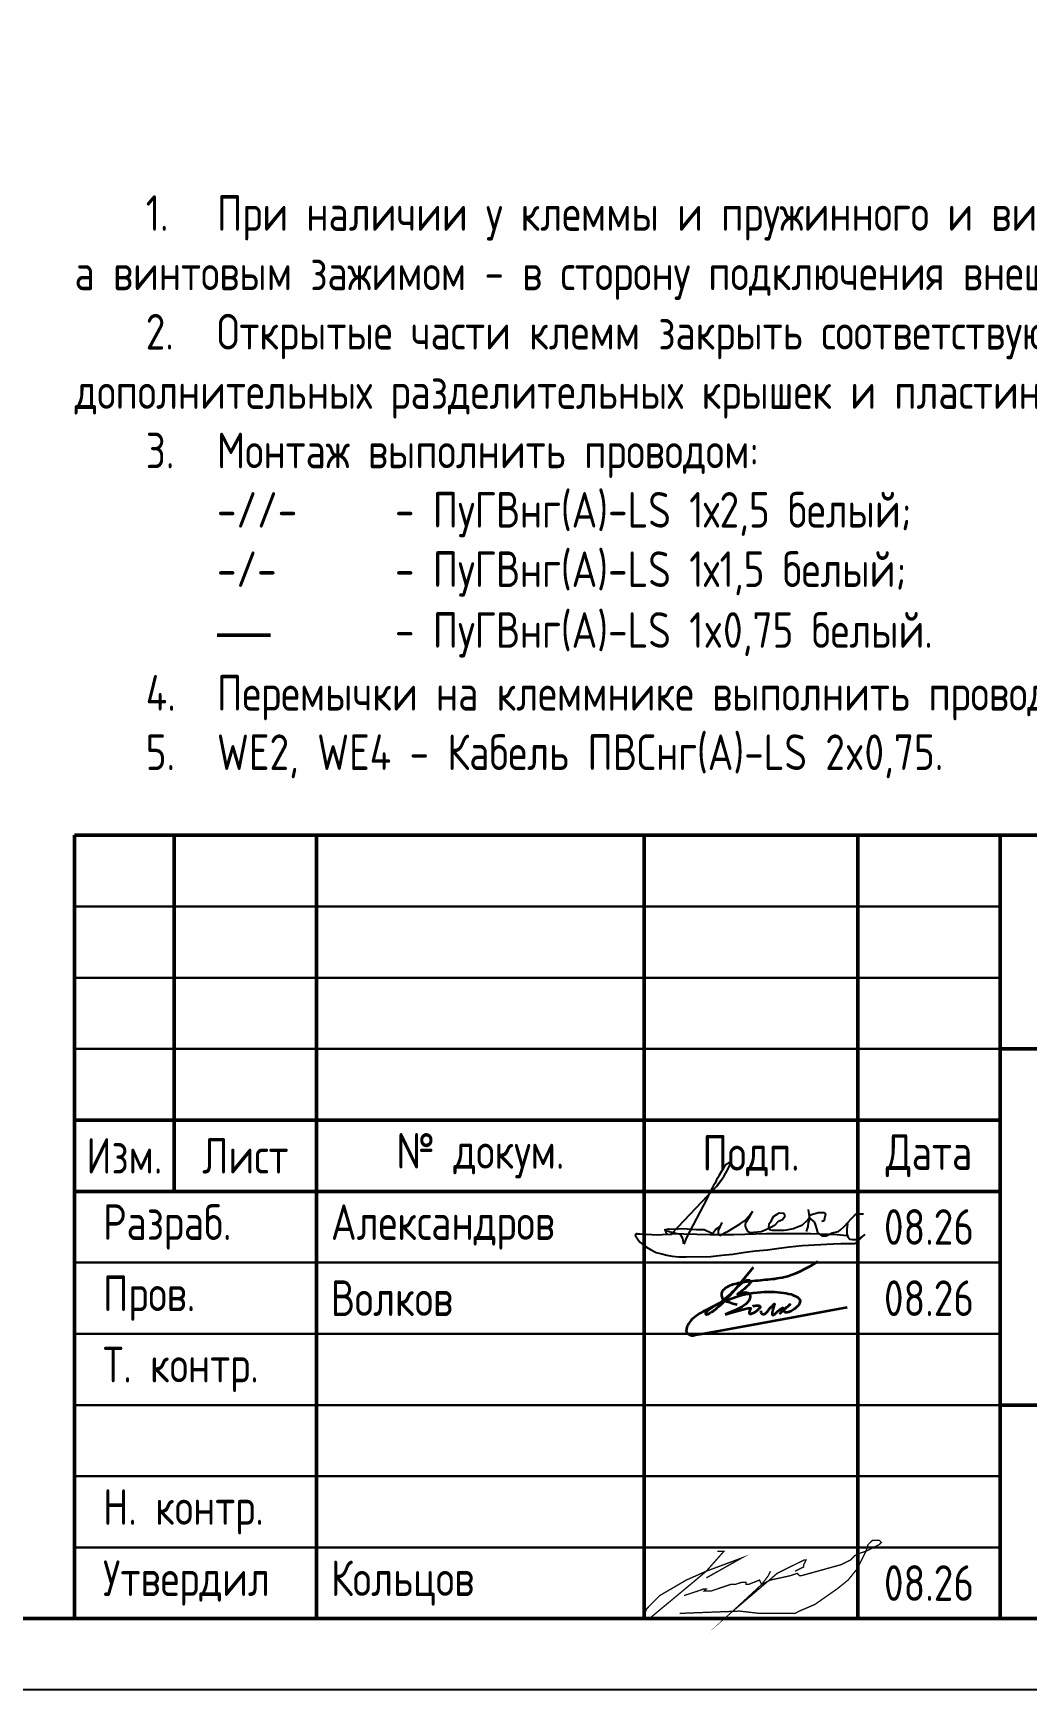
# Model space of a CAD drawing. Header units: millimetres. Extents: x -1043 to 5194, y -96 to 618.
# Drawn here: x 3884.1 to 3953.9, y 0 to 116.3 of the extents above; entities that cross this region are included whole.
import ezdxf

# ---------------------------------------------------------------- set-up
doc = ezdxf.new("R2010")
doc.units = ezdxf.units.MM
doc.layers.add('Подписи', color=7, linetype='Continuous')
doc.styles.add('Gost_type_A', font='GOST_A.TTF')

# ---------------------------------------------------------------- blocks, each defined once
blk = doc.blocks.new('Штамп большой нижний')
at = {"lineweight": 50}
for points in [[(-185, 55), (-178, 55), (-178, 35), (-185, 35)], [(-178, 55), (-168, 55), (-168, 35), (-178, 35)], [(-168, 55), (-145, 55), (-145, 35), (-168, 35)], [(-145, 55), (-130, 55), (-130, 35), (-145, 35)], [(-130, 55), (-120, 55), (-120, 35), (-130, 35)], [(-120, 55), (0, 55), (0, 40), (-120, 40)], [(-120, 40), (-50, 40), (-50, 15), (-120, 15)], [(-185, 35), (-178, 35), (-178, 30), (-185, 30)], [(-178, 35), (-168, 35), (-168, 30), (-178, 30)], [(-168, 35), (-145, 35), (-145, 30), (-168, 30)], [(-145, 35), (-130, 35), (-130, 30), (-145, 30)], [(-130, 35), (-120, 35), (-120, 30), (-130, 30)], [(-185, 30), (-168, 30), (-168, 0), (-185, 0)], [(-168, 30), (-145, 30), (-145, 0), (-168, 0)], [(-145, 30), (-130, 30), (-130, 0), (-145, 0)], [(-130, 30), (-120, 30), (-120, 0), (-130, 0)], [(-120, 15), (-50, 15), (-50, 0), (-120, 0)]]:
    blk.add_lwpolyline(points, close=True, dxfattribs=at)
for points in [[(-185, 55), (-178, 55), (-178, 50), (-185, 50)], [(-178, 55), (-168, 55), (-168, 50), (-178, 50)], [(-168, 55), (-145, 55), (-145, 50), (-168, 50)], [(-145, 55), (-130, 55), (-130, 50), (-145, 50)], [(-130, 55), (-120, 55), (-120, 50), (-130, 50)], [(-185, 50), (-178, 50), (-178, 45), (-185, 45)], [(-178, 50), (-168, 50), (-168, 45), (-178, 45)], [(-168, 50), (-145, 50), (-145, 45), (-168, 45)], [(-145, 50), (-130, 50), (-130, 45), (-145, 45)], [(-130, 50), (-120, 50), (-120, 45), (-130, 45)], [(-185, 45), (-178, 45), (-178, 40), (-185, 40)], [(-178, 45), (-168, 45), (-168, 40), (-178, 40)], [(-168, 45), (-145, 45), (-145, 40), (-168, 40)], [(-145, 45), (-130, 45), (-130, 40), (-145, 40)], [(-130, 45), (-120, 45), (-120, 40), (-130, 40)], [(-185, 40), (-178, 40), (-178, 35), (-185, 35)], [(-178, 40), (-168, 40), (-168, 35), (-178, 35)], [(-168, 40), (-145, 40), (-145, 35), (-168, 35)], [(-145, 40), (-130, 40), (-130, 35), (-145, 35)], [(-130, 40), (-120, 40), (-120, 35), (-130, 35)], [(-185, 30), (-168, 30), (-168, 25), (-185, 25)], [(-168, 30), (-145, 30), (-145, 25), (-168, 25)], [(-145, 30), (-130, 30), (-130, 25), (-145, 25)], [(-130, 30), (-120, 30), (-120, 25), (-130, 25)], [(-185, 25), (-168, 25), (-168, 20), (-185, 20)], [(-168, 25), (-145, 25), (-145, 20), (-168, 20)], [(-145, 25), (-130, 25), (-130, 20), (-145, 20)], [(-130, 25), (-120, 25), (-120, 20), (-130, 20)], [(-185, 20), (-168, 20), (-168, 15), (-185, 15)], [(-168, 20), (-145, 20), (-145, 15), (-168, 15)], [(-145, 20), (-130, 20), (-130, 15), (-145, 15)], [(-130, 20), (-120, 20), (-120, 15), (-130, 15)], [(-185, 15), (-168, 15), (-168, 10), (-185, 10)], [(-168, 15), (-145, 15), (-145, 10), (-168, 10)], [(-145, 15), (-130, 15), (-130, 10), (-145, 10)], [(-130, 15), (-120, 15), (-120, 10), (-130, 10)], [(-185, 10), (-168, 10), (-168, 5), (-185, 5)], [(-168, 10), (-145, 10), (-145, 5), (-168, 5)], [(-145, 10), (-130, 10), (-130, 5), (-145, 5)], [(-130, 10), (-120, 10), (-120, 5), (-130, 5)], [(-185, 5), (-168, 5), (-168, 0), (-185, 0)], [(-168, 5), (-145, 5), (-145, 0), (-168, 0)], [(-145, 5), (-130, 5), (-130, 0), (-145, 0)], [(-130, 5), (-120, 5), (-120, 0), (-130, 0)]]:
    blk.add_lwpolyline(points, close=True)
at = {"char_height": 2.5, "style": 'Gost_type_A'}
for s, insert, width, attachment_point in [('Изм.', (-181.5, 32.5), 7, 5), ('Лист', (-173, 32.5), 10, 5), ('№ докум.', (-156.5, 32.5), 23, 5), ('Подп.', (-137.5, 32.5), 15, 5), ('Дата', (-125, 32.5), 10, 5), ('\\pxl0.8;Разраб.', (-185, 27.5), 17, 4), ('\\pxl0.8;Пров.', (-185, 22.5), 17, 4), ('\\pxl0.8;Т. контр.', (-185, 17.5), 17, 4), ('\\pxl0.8;Н. контр.', (-185, 7.5), 17, 4), ('\\pxl0.8;Утвердил', (-185, 2.5), 17, 4)]:
    blk.add_mtext(s, dxfattribs=dict(at, insert=insert, width=width, attachment_point=attachment_point))
blk = doc.blocks.new('Сотрудник 7_1')
at = {"lineweight": 35}
for points in [[(4.39, 2), (4.09, 2.07), (3.85, 2.15), (3.67, 2.21), (3.55, 2.27), (3.46, 2.33), (3.4, 2.39), (3.37, 2.44), (3.35, 2.5), (3.33, 2.55), (3.32, 2.61), (3.31, 2.66), (3.31, 2.72), (3.31, 2.77), (3.32, 2.83), (3.34, 2.89), (3.36, 2.94), (3.39, 2.99), (3.43, 3.05), (3.48, 3.1), (3.54, 3.15), (3.6, 3.2), (3.67, 3.24), (3.74, 3.29), (3.82, 3.33), (3.91, 3.37), (4.01, 3.4), (4.11, 3.44), (4.22, 3.47), (4.34, 3.5), (4.47, 3.53), (4.62, 3.56), (4.77, 3.58), (4.93, 3.61), (5.11, 3.63), (5.29, 3.65), (5.48, 3.67), (5.67, 3.69), (5.85, 3.71), (6.04, 3.72), (6.21, 3.74), (6.38, 3.76), (6.55, 3.77), (6.71, 3.79), (6.86, 3.81), (7.02, 3.83), (7.19, 3.86), (7.36, 3.89), (7.54, 3.92), (7.74, 3.96), (7.95, 4.01), (8.19, 4.09), (8.47, 4.19), (8.78, 4.33), (9.15, 4.51), (9.57, 4.74), (10.05, 5.03)], [(5.51, 4.62), (4.98, 3.97), (4.54, 3.43), (4.18, 3.01), (3.9, 2.68), (3.67, 2.43), (3.49, 2.24), (3.34, 2.09), (3.21, 1.97), (3.08, 1.86), (2.97, 1.76), (2.86, 1.67), (2.76, 1.6), (2.67, 1.53), (2.59, 1.47), (2.52, 1.42), (2.45, 1.38), (2.4, 1.35), (2.35, 1.33), (2.31, 1.31), (2.28, 1.3), (2.25, 1.3), (2.23, 1.3), (2.21, 1.31), (2.2, 1.31), (2.19, 1.33), (2.18, 1.34), (2.18, 1.36), (2.18, 1.38), (2.18, 1.4), (2.19, 1.42), (2.2, 1.45), (2.22, 1.48), (2.25, 1.51), (2.28, 1.55), (2.32, 1.59), (2.36, 1.63), (2.42, 1.67), (2.49, 1.72), (2.56, 1.78), (2.65, 1.84), (2.75, 1.9), (2.87, 1.97), (2.99, 2.04), (3.12, 2.12), (3.25, 2.21), (3.39, 2.3), (3.53, 2.41), (3.67, 2.52), (3.81, 2.64), (3.94, 2.77), (4.07, 2.9), (4.2, 3.03), (4.32, 3.15), (4.44, 3.27), (4.55, 3.37), (4.65, 3.46), (4.74, 3.54), (4.82, 3.6), (4.9, 3.64), (4.97, 3.68), (5.03, 3.7), (5.08, 3.72), (5.13, 3.73), (5.17, 3.73), (5.21, 3.73), (5.24, 3.73), (5.26, 3.73), (5.28, 3.72), (5.3, 3.71), (5.31, 3.7), (5.32, 3.68), (5.33, 3.66), (5.33, 3.64), (5.32, 3.61), (5.32, 3.58), (5.3, 3.54), (5.28, 3.5), (5.25, 3.46), (5.21, 3.41), (5.16, 3.36), (5.1, 3.3), (5.03, 3.23), (4.96, 3.17), (4.88, 3.1), (4.8, 3.04), (4.72, 2.98), (4.65, 2.92), (4.59, 2.87), (4.53, 2.83), (4.49, 2.8), (4.46, 2.77), (4.43, 2.76), (4.42, 2.75), (4.42, 2.74), (4.43, 2.75), (4.45, 2.75), (4.49, 2.76), (4.53, 2.78), (4.58, 2.8), (4.64, 2.82), (4.7, 2.84), (4.76, 2.85), (4.83, 2.86), (4.89, 2.87), (4.95, 2.88), (5.01, 2.87), (5.06, 2.87), (5.11, 2.85), (5.15, 2.84), (5.19, 2.81), (5.22, 2.78), (5.25, 2.75), (5.27, 2.72), (5.29, 2.68), (5.3, 2.63), (5.3, 2.59), (5.3, 2.54), (5.29, 2.49), (5.27, 2.44), (5.26, 2.38), (5.23, 2.33), (5.2, 2.28), (5.17, 2.22), (5.12, 2.17), (5.07, 2.11), (5, 2.05), (4.92, 1.99), (4.83, 1.93), (4.73, 1.86), (4.6, 1.79), (4.47, 1.72), (4.31, 1.65), (4.15, 1.57), (3.96, 1.49), (3.76, 1.41), (3.54, 1.32)], [(6.04, 1.58), (6.05, 1.53), (6.06, 1.49), (6.06, 1.46), (6.07, 1.43), (6.09, 1.4), (6.1, 1.38), (6.12, 1.36), (6.14, 1.35), (6.16, 1.33), (6.19, 1.33), (6.22, 1.33), (6.25, 1.33), (6.28, 1.33), (6.31, 1.34), (6.34, 1.36), (6.37, 1.38), (6.4, 1.4), (6.43, 1.43), (6.46, 1.46), (6.49, 1.5), (6.52, 1.53), (6.55, 1.57), (6.58, 1.62), (6.62, 1.66), (6.65, 1.71), (6.69, 1.75), (6.73, 1.8), (6.78, 1.84), (6.82, 1.88), (6.85, 1.92), (6.89, 1.95), (6.92, 1.98), (6.95, 2.01), (6.97, 2.03), (6.98, 2.05), (7, 2.06), (7, 2.06), (7.01, 2.06), (7.01, 2.05), (7, 2.03), (7, 2), (6.99, 1.96), (6.97, 1.93), (6.96, 1.88), (6.94, 1.83), (6.93, 1.79), (6.91, 1.74), (6.9, 1.69), (6.89, 1.64), (6.88, 1.6), (6.87, 1.56), (6.86, 1.53), (6.85, 1.49), (6.84, 1.46), (6.84, 1.43), (6.84, 1.41), (6.84, 1.38), (6.84, 1.36), (6.84, 1.35), (6.84, 1.33), (6.84, 1.32), (6.85, 1.31), (6.86, 1.3), (6.86, 1.29), (6.87, 1.29), (6.88, 1.28), (6.89, 1.28), (6.9, 1.27), (6.91, 1.27), (6.92, 1.27), (6.93, 1.28), (6.95, 1.28), (6.96, 1.29), (6.97, 1.29), (6.98, 1.3), (7, 1.32), (7.03, 1.34), (7.06, 1.37), (7.1, 1.41), (7.15, 1.45), (7.21, 1.5), (7.27, 1.56), (7.34, 1.62), (7.41, 1.68), (7.48, 1.73), (7.54, 1.77), (7.58, 1.79), (7.6, 1.79), (7.61, 1.77), (7.59, 1.72), (7.57, 1.67), (7.54, 1.61), (7.5, 1.54), (7.46, 1.48), (7.43, 1.43), (7.41, 1.4), (7.4, 1.38), (7.41, 1.38), (7.42, 1.4), (7.45, 1.43), (7.49, 1.48), (7.54, 1.53), (7.6, 1.59), (7.66, 1.66), (7.73, 1.72), (7.81, 1.79), (7.88, 1.85), (7.95, 1.9), (8.01, 1.95), (8.06, 1.99), (8.09, 2.01), (8.11, 2.02), (8.1, 2.02), (8.07, 1.99), (8.03, 1.96), (7.98, 1.91), (7.92, 1.86), (7.87, 1.81), (7.81, 1.76), (7.76, 1.71), (7.73, 1.67), (7.7, 1.64), (7.68, 1.61), (7.67, 1.58), (7.67, 1.56), (7.67, 1.54), (7.68, 1.53), (7.7, 1.51), (7.71, 1.5), (7.73, 1.49), (7.75, 1.48), (7.77, 1.48), (7.8, 1.47), (7.83, 1.47), (7.87, 1.48), (7.91, 1.48), (7.96, 1.5), (8.01, 1.51), (8.07, 1.53), (8.13, 1.55), (8.19, 1.58), (8.26, 1.62), (8.33, 1.66), (8.4, 1.71), (8.48, 1.76), (8.55, 1.82), (8.63, 1.89), (8.69, 1.95), (8.75, 2.02), (8.79, 2.1), (8.82, 2.17), (8.83, 2.24), (8.81, 2.31), (8.78, 2.37), (8.72, 2.44), (8.65, 2.5), (8.56, 2.56), (8.44, 2.61), (8.31, 2.66), (8.17, 2.71), (8, 2.75), (7.83, 2.78), (7.64, 2.81), (7.44, 2.84), (7.22, 2.86), (7, 2.88), (6.77, 2.88), (6.53, 2.89), (6.29, 2.88), (6.04, 2.87), (5.79, 2.84), (5.52, 2.81), (5.25, 2.77), (4.97, 2.71), (4.68, 2.64), (4.38, 2.55), (4.06, 2.44), (3.74, 2.32), (3.42, 2.2), (3.11, 2.06), (2.8, 1.92), (2.51, 1.78), (2.25, 1.65), (2.01, 1.52), (1.8, 1.4), (1.62, 1.29), (1.47, 1.18), (1.35, 1.09), (1.24, 0.99), (1.15, 0.91), (1.08, 0.82), (1.02, 0.74), (0.97, 0.65), (0.93, 0.57), (0.89, 0.49), (0.86, 0.41), (0.84, 0.34), (0.83, 0.27), (0.82, 0.21), (0.82, 0.15), (0.83, 0.11), (0.84, 0.07), (0.85, 0.04), (0.87, 0.01), (0.89, -0.01), (0.91, -0.03), (0.94, -0.05), (0.97, -0.07), (1, -0.08), (1.03, -0.1), (1.07, -0.11), (1.1, -0.12), (1.13, -0.13), (1.17, -0.14), (1.2, -0.15), (1.24, -0.15), (1.29, -0.15), (1.47, -0.12), (1.9, -0.04), (2.7, 0.1), (3.99, 0.34), (5.91, 0.69), (8.58, 1.18), (12.12, 1.82)], [(3.54, 1.32), (4.17, 1.5), (4.63, 1.63), (4.96, 1.71), (5.17, 1.76), (5.28, 1.77), (5.33, 1.76), (5.34, 1.73), (5.32, 1.7), (5.3, 1.66), (5.28, 1.62), (5.27, 1.58), (5.26, 1.55), (5.25, 1.51), (5.24, 1.48), (5.24, 1.45), (5.24, 1.42), (5.24, 1.4), (5.25, 1.39), (5.26, 1.37), (5.27, 1.36), (5.29, 1.36), (5.31, 1.36), (5.33, 1.36), (5.35, 1.36), (5.39, 1.37), (5.42, 1.38), (5.46, 1.4), (5.49, 1.41), (5.54, 1.43), (5.58, 1.45), (5.62, 1.48), (5.67, 1.51), (5.72, 1.54), (5.76, 1.57), (5.81, 1.61), (5.85, 1.64), (5.89, 1.68), (5.93, 1.72), (5.96, 1.75), (5.99, 1.78), (6, 1.81), (6.02, 1.83), (6.02, 1.86), (6.01, 1.87), (6, 1.89), (5.98, 1.9), (5.95, 1.91), (5.91, 1.92), (5.87, 1.92), (5.81, 1.92), (5.75, 1.92), (5.69, 1.92), (5.63, 1.91), (5.57, 1.9), (5.51, 1.89), (5.46, 1.88)]]:
    blk.add_lwpolyline(points, dxfattribs=at)

msp = doc.modelspace()

# ---------------------------------------------------------------- linework, layer by layer
msp.add_lwpolyline([(4077, 420), (4077, 0), (3780, 0), (3780, 420)], close=True)
at = {"lineweight": 50}
msp.add_lwpolyline([(4072, 415), (4072, 5), (3800, 5), (3800, 415)], close=True, dxfattribs=at)
at = {"const_width": 0.0934}
for points in [[(3929.8, 6.62), (3930.74, 6.93), (3931.2, 7.09), (3931.36, 7.09), (3931.2, 6.93), (3931.36, 6.93), (3931.67, 6.93), (3933.07, 7.4), (3933.38, 7.4), (3933.85, 7.55), (3934.16, 7.55), (3934.16, 7.4), (3934.32, 7.4), (3935.1, 7.71), (3935.25, 7.4), (3935.87, 7.71), (3937.28, 8.02), (3937.74, 8.18), (3937.9, 8.02), (3938.05, 8.02), (3940.86, 8.8), (3941.48, 9.11), (3941.79, 9.42), (3942.1, 9.58), (3942.57, 9.73), (3943.19, 10.04), (3943.5, 10.2), (3943.66, 10.35), (3943.5, 10.51), (3943.19, 10.51), (3943.04, 10.51), (3942.72, 10.2), (3942.57, 9.73), (3941.95, 8.49), (3941.32, 7.71), (3940.55, 7.09), (3938.99, 6), (3937.9, 5.53), (3937.59, 5.37), (3935.1, 5.37), (3933.69, 5.53), (3929.49, 5.37)], [(3932.14, 9.73), (3932.6, 9.73), (3931.36, 8.33), (3930.43, 7.55), (3928.48, 5.93), (3927.36, 5), (3927, 5), (3927, 5.22), (3927.16, 5.68), (3928.09, 6.62), (3929.96, 7.71), (3931.36, 8.33), (3933.85, 9.26), (3931.36, 7.86)], [(3935.87, 8.33), (3935.72, 8.02), (3935.25, 7.4), (3933.23, 5.53), (3936.34, 8.18), (3938.21, 9.11), (3938.37, 9.11), (3938.21, 8.8), (3938.21, 8.64), (3937.59, 8.33)]]:
    msp.add_lwpolyline(points, dxfattribs=at)
at = {"layer": 'Подписи', "linetype": 'ByBlock'}
for p, q in [((3932.24, 36.09), (3932.17, 35.94)), ((3932.41, 36.37), (3932.24, 36.09)), ((3932.53, 36.56), (3932.41, 36.37)), ((3932.48, 35.89), (3932.61, 36.1)), ((3932.61, 36.72), (3932.53, 36.56)), ((3932.78, 36.9), (3932.61, 36.72)), ((3932.61, 36.1), (3932.81, 36.42)), ((3932.93, 37.01), (3932.78, 36.9)), ((3932.81, 36.42), (3933.02, 36.82)), ((3933.02, 37.03), (3932.93, 37.01)), ((3933.02, 36.82), (3933.02, 37.03)), ((3931.47, 34.71), (3932.07, 35.35)), ((3931.61, 34.95), (3931.5, 34.69)), ((3931.81, 35.31), (3931.61, 34.95)), ((3931.87, 35.42), (3931.81, 35.31)), ((3931.98, 35.58), (3931.87, 35.42)), ((3932.08, 35.82), (3931.98, 35.58)), ((3932.07, 35.35), (3932.39, 35.74)), ((3932.07, 35.35), (3932.36, 35.73)), ((3932.07, 35.35), (3932.23, 35.54)), ((3932.07, 35.35), (3932.23, 35.54)), ((3932.07, 35.35), (3932.23, 35.54)), ((3932.17, 35.94), (3932.08, 35.82)), ((3932.15, 35.45), (3932.39, 35.74)), ((3932.23, 35.54), (3932.48, 35.89)), ((3932.39, 35.74), (3932.52, 35.95)), ((3928.97, 32.06), (3931.47, 34.71)), ((3931.39, 34.48), (3929.97, 31.75)), ((3931.5, 34.69), (3931.39, 34.48)), ((3932.45, 32.82), (3932.2, 32.26)), ((3932.27, 32.48), (3932.42, 32.72)), ((3932.42, 32.72), (3932.45, 32.82)), ((3932.89, 32.2), (3933.74, 32.72)), ((3933.74, 32.72), (3934.04, 32.93)), ((3934.04, 32.93), (3934.4, 33.3)), ((3934.36, 33.15), (3934.1, 32.75)), ((3934.1, 32.75), (3934.1, 32.56)), ((3934.61, 33.6), (3934.36, 33.15)), ((3934.4, 33.3), (3934.61, 33.6)), ((3935.76, 32.67), (3935.73, 32.48)), ((3935.86, 32.83), (3935.76, 32.67)), ((3935.79, 32.45), (3936.19, 32.64)), ((3935.95, 33), (3935.86, 32.83)), ((3936.08, 33.23), (3935.95, 33)), ((3936.31, 33.37), (3936.08, 33.23)), ((3936.19, 32.64), (3936.43, 32.9)), ((3936.49, 33.46), (3936.31, 33.37)), ((3936.43, 32.9), (3936.71, 33.02)), ((3936.83, 33.44), (3936.49, 33.46)), ((3936.71, 33.02), (3936.91, 33.29)), ((3936.91, 33.29), (3936.83, 33.44)), ((3937.7, 32.48), (3937.96, 32.57)), ((3937.96, 32.57), (3938.11, 32.65)), ((3938.11, 32.65), (3938.48, 32.97)), ((3938.48, 32.97), (3938.61, 33.19)), ((3938.52, 32.8), (3938.5, 32.53)), ((3938.6, 33.05), (3938.52, 32.8)), ((3938.61, 33.23), (3938.55, 33.73)), ((3938.61, 33.19), (3938.6, 33.05)), ((3938.61, 33.26), (3938.76, 33.37)), ((3938.61, 33.19), (3938.61, 33.23)), ((3938.61, 33.12), (3938.94, 32.87)), ((3938.76, 33.37), (3939.24, 33.52)), ((3938.94, 32.87), (3939.03, 32.6)), ((3939.03, 32.6), (3939.09, 32.37)), ((3939.24, 33.52), (3939.61, 33.52)), ((3939.57, 32.9), (3939.46, 32.89)), ((3939.62, 32.94), (3939.57, 32.9)), ((3939.61, 33.52), (3939.73, 33.42)), ((3939.69, 33.18), (3939.62, 32.94)), ((3939.73, 33.42), (3939.69, 33.18)), ((3941.04, 32.54), (3941.33, 32.83)), ((3941.27, 32.74), (3941.25, 32.54)), ((3941.33, 32.83), (3941.53, 33.08)), ((3941.53, 33.08), (3941.74, 33.29)), ((3941.74, 33.29), (3941.92, 33.42)), ((3941.92, 33.42), (3942.13, 33.42)), ((3942.13, 33.42), (3942.4, 33.42)), ((3926.38, 31.88), (3926.48, 31.73)), ((3926.46, 32.02), (3926.71, 32.02)), ((3926.48, 31.73), (3926.69, 31.44)), ((3926.69, 31.44), (3927, 31.2)), ((3926.71, 32.02), (3927.95, 31.95)), ((3927.95, 31.95), (3928.56, 31.99)), ((3928.42, 32.3), (3928.71, 32.37)), ((3928.6, 32.21), (3928.42, 32.3)), ((3928.5, 32.23), (3928.51, 32.06)), ((3928.51, 32.06), (3928.62, 31.99)), ((3929.13, 32.06), (3928.6, 32.21)), ((3928.62, 31.99), (3928.92, 31.97)), ((3928.71, 32.37), (3929.19, 32.34)), ((3928.84, 32.05), (3931.64, 31.96)), ((3928.92, 31.97), (3928.97, 32.06)), ((3929.55, 31.97), (3929.13, 32.06)), ((3929.19, 32.34), (3929.6, 32.39)), ((3929.72, 31.68), (3929.55, 31.97)), ((3929.6, 32.39), (3930.01, 32.38)), ((3929.78, 31.29), (3929.72, 31.68)), ((3929.97, 31.75), (3929.78, 31.29)), ((3930.01, 32.38), (3930.67, 32.32)), ((3930.67, 32.32), (3931.24, 32.32)), ((3931.27, 32.28), (3931.21, 32.32)), ((3931.35, 32.23), (3931.27, 32.28)), ((3931.52, 32.16), (3931.35, 32.23)), ((3931.63, 32.11), (3931.52, 32.16)), ((3931.64, 32.1), (3931.81, 32.06)), ((3931.64, 31.96), (3933.3, 31.96)), ((3931.81, 32.06), (3932.03, 32.34)), ((3932.03, 32.34), (3932.27, 32.48)), ((3932.2, 32.26), (3932.19, 32.16)), ((3932.19, 32.16), (3932.2, 32.01)), ((3932.2, 32.01), (3932.31, 31.9)), ((3932.31, 31.9), (3932.65, 32.08)), ((3932.65, 32.08), (3932.89, 32.2)), ((3933.3, 31.96), (3935.6, 32.05)), ((3934.1, 32.56), (3934.17, 32.37)), ((3934.17, 32.37), (3934.26, 32.21)), ((3934.26, 32.21), (3934.45, 32.12)), ((3934.45, 32.12), (3935.22, 32.17)), ((3935.22, 32.17), (3935.5, 32.3)), ((3935.5, 32.3), (3935.79, 32.45)), ((3935.6, 32.05), (3938.7, 32.05)), ((3935.73, 32.48), (3935.77, 32.32)), ((3935.77, 32.32), (3935.98, 32.28)), ((3935.98, 32.28), (3936.1, 32.27)), ((3936.1, 32.27), (3936.83, 32.28)), ((3936.83, 32.28), (3937.01, 32.3)), ((3937.01, 32.3), (3937.48, 32.39)), ((3937.48, 32.39), (3937.7, 32.48)), ((3938.5, 32.53), (3938.37, 32.18)), ((3938.7, 32.05), (3940.55, 31.98)), ((3939.09, 32.37), (3939.18, 32.12)), ((3939.18, 32.12), (3939.33, 31.97)), ((3939.33, 31.97), (3939.47, 31.88)), ((3939.47, 31.88), (3939.79, 31.88)), ((3939.79, 31.88), (3940.2, 32.08)), ((3940.2, 32.08), (3940.64, 32.19)), ((3940.55, 31.98), (3941.26, 31.91)), ((3940.64, 32.19), (3940.78, 32.31)), ((3940.78, 32.31), (3941.04, 32.54)), ((3941.23, 32.37), (3941.22, 32.21)), ((3941.22, 32.21), (3941.22, 32.02)), ((3941.22, 32.02), (3941.29, 31.8)), ((3941.25, 32.54), (3941.23, 32.37)), ((3941.29, 31.8), (3941.44, 31.65)), ((3941.44, 31.65), (3941.63, 31.62)), ((3941.63, 31.62), (3941.93, 31.62)), ((3941.82, 31.35), (3942.33, 31.83)), ((3941.93, 31.62), (3942.33, 31.83)), ((3942.33, 31.83), (3942.52, 31.97)), ((3927, 31.2), (3927.17, 31.07)), ((3927.17, 31.07), (3927.45, 30.92)), ((3927.45, 30.92), (3927.85, 30.71)), ((3927.85, 30.71), (3928.23, 30.61)), ((3928.23, 30.61), (3928.58, 30.53)), ((3928.58, 30.53), (3928.97, 30.46)), ((3928.97, 30.46), (3929.44, 30.41)), ((3929.44, 30.41), (3929.95, 30.41)), ((3929.95, 30.41), (3931.67, 30.42)), ((3931.67, 30.42), (3932.45, 30.51)), ((3932.45, 30.51), (3933.23, 30.6)), ((3933.23, 30.6), (3934.08, 30.72)), ((3934.08, 30.72), (3934.82, 30.82)), ((3934.82, 30.82), (3935.65, 30.9)), ((3935.65, 30.9), (3936.48, 31.02)), ((3936.48, 31.02), (3937.2, 31.1)), ((3937.2, 31.1), (3938.09, 31.2)), ((3938.09, 31.2), (3940.28, 31.31)), ((3940.28, 31.31), (3940.82, 31.33)), ((3940.82, 31.33), (3941.22, 31.33)), ((3941.22, 31.33), (3941.63, 31.33)), ((3941.63, 31.33), (3941.82, 31.35))]:
    msp.add_line(p, q, dxfattribs=at)
at = {"layer": 'Подписи', "linetype": 'ByBlock', "lineweight": 25}
msp.add_arc((3926.48, 31.92), 0.104, 79.793, 227.5165, dxfattribs=at)

# ---------------------------------------------------------------- block references
for name, p in [('Штамп большой нижний', (4072, 5)), ('Сотрудник 7_1', (3929.14, 25.04))]:
    msp.add_blockref(name, p)

# ---------------------------------------------------------------- texts
at = {"char_height": 2.5, "style": 'Gost_type_A'}
for s, insert, width, attachment_point in [('\\pxi2,ql,t4;1.^IПри наличии у клеммы и пружинного и винтового зажима, установить пружинным зажимом в сторону внутреннего монтажа шкафа, а винтовым зажимом - в сторону подключения внешних кабелей.\\P2.^IОткрытые части клемм закрыть соответствующими концевыми крышками. На данной схеме показаны только места установок дополнительных разделительных крышек и пластин (в зависимости от типа клемм).\\P{\\A1;3.^IМонтаж выполнить проводом:\\P\\pi0,l4,q*,t4,9;-//-^I- ПуГВнг(А)-LS 1х2,5 белый;\\P\\pi2.42857,l1.57143,ql,t1.57143,9;-/-  ^I- ПуГВнг(А)-LS 1х1,5 белый; \\P\\pi-5,l9,q*,t9;\\fArial|b0|i0|c0|p34;\\H1.08333x;―^I\\fGOST type A|b0|i0|c204|p34;\\H0.92308x;- ПуГВнг(А)-LS 1x0,75 белый.\\A0;\\fMS Shell Dlg 2|b0|i0|c204|p0;\\H0.70834x;\\P\\pi2,l0,ql,t4;\\A1;\\fGOST type A|b0|i0|c204|p34;\\H1.41176x;4.^IПеремычки на клеммнике выполнить проводом ПуГВнг(А)-LS 1х1,5 белый;\\P5.^IWE2, \\H1x;WE4\\H1x; - Кабель ПВСнг(А)-LS 2x0,75.}', (3887, 64), 183, 7), ('Александров', (3905, 32.5), 22, 4), ('08.26', (3947, 32.5), 10, 5), ('Волков', (3905, 27.5), 22, 4), ('08.26', (3947, 27.5), 10, 5), ('Кольцов', (3905, 7.5), 22, 4), ('08.26', (3947, 7.5), 10, 5)]:
    msp.add_mtext(s, dxfattribs=dict(at, insert=insert, width=width, attachment_point=attachment_point))

doc.saveas('drawing.dxf')
